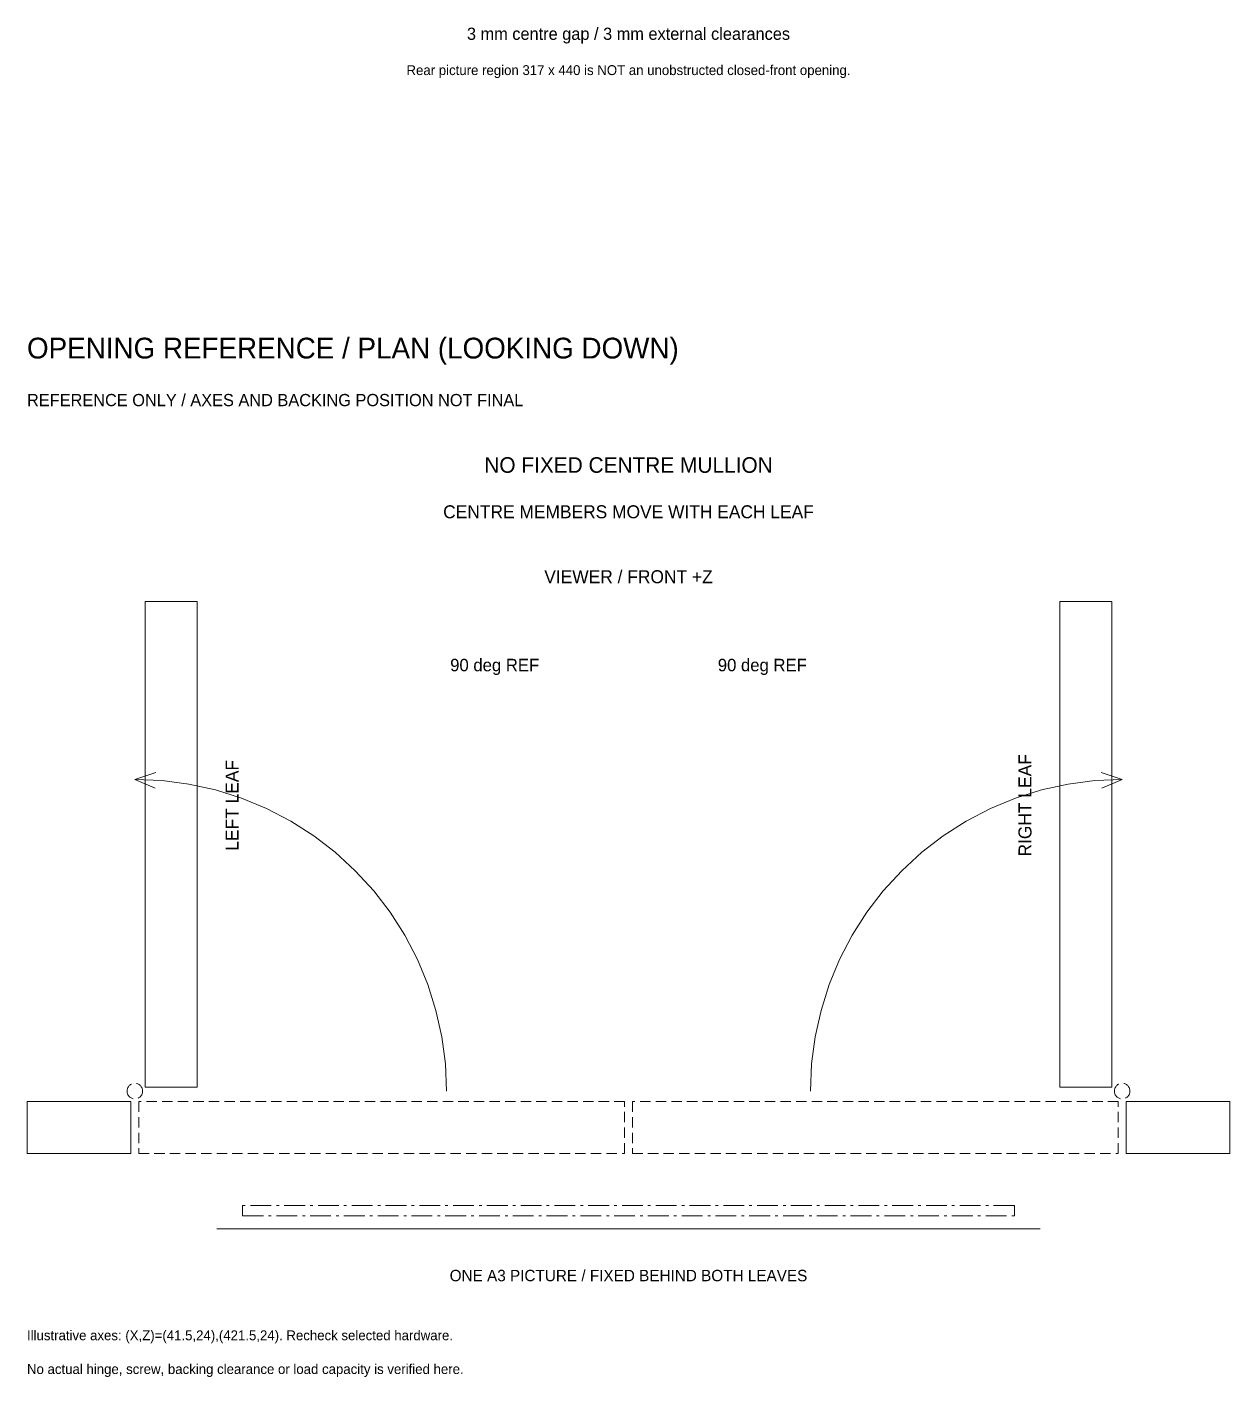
# Model space of a CAD drawing. Header units: millimetres. Extents: x -29 to 2410, y -456 to 962.
# Drawn here: x 1350 to 1813, y -456 to 64 of the extents above; entities that cross this region are included whole.
import ezdxf
from ezdxf.enums import TextEntityAlignment as Align

# ---------------------------------------------------------------- set-up
doc = ezdxf.new("R2010")
doc.units = ezdxf.units.MM
doc.linetypes.add('A3_DASHDOT', pattern=[13, 8, -2, 1, -2])
doc.linetypes.add('REF_DASH', pattern=[6, 4, -2])
for name, color, linetype, lineweight in [('ASSEMBLY_REFERENCE', 8, 'Continuous', 18), ('HINGE_REF', 4, 'REF_DASH', 18), ('NOTES', 7, 'Continuous', 18)]:
    doc.layers.add(name, color=color, linetype=linetype, lineweight=lineweight)

msp = doc.modelspace()

# ---------------------------------------------------------------- linework, layer by layer
at = {"layer": 'ASSEMBLY_REFERENCE'}
for p, q in [((1391.5, -226), (1399.62, -223.35)), ((1771.5, -226), (1763.38, -223.35)), ((1401.96, -226.46), (1391.5, -226)), ((1391.5, -226), (1399.36, -229.35)), ((1412.34, -227.82), (1401.96, -226.46)), ((1422.56, -230.09), (1412.34, -227.82)), ((1740.44, -230.09), (1750.66, -227.82)), ((1750.66, -227.82), (1761.04, -226.46)), ((1761.04, -226.46), (1771.5, -226)), ((1771.5, -226), (1763.64, -229.35)), ((1432.54, -233.24), (1422.56, -230.09)), ((1442.21, -237.24), (1432.54, -233.24)), ((1720.79, -237.24), (1730.46, -233.24)), ((1730.46, -233.24), (1740.44, -230.09)), ((1451.5, -242.08), (1442.21, -237.24)), ((1711.5, -242.08), (1720.79, -237.24)), ((1460.33, -247.7), (1451.5, -242.08)), ((1702.67, -247.7), (1711.5, -242.08)), ((1468.63, -254.07), (1460.33, -247.7)), ((1694.37, -254.07), (1702.67, -247.7)), ((1476.35, -261.15), (1468.63, -254.07)), ((1686.65, -261.15), (1694.37, -254.07)), ((1483.43, -268.87), (1476.35, -261.15)), ((1679.57, -268.87), (1686.65, -261.15)), ((1489.8, -277.17), (1483.43, -268.87)), ((1673.2, -277.17), (1679.57, -268.87)), ((1495.42, -286), (1489.8, -277.17)), ((1667.58, -286), (1673.2, -277.17)), ((1500.26, -295.29), (1495.42, -286)), ((1662.74, -295.29), (1667.58, -286)), ((1504.26, -304.96), (1500.26, -295.29)), ((1658.74, -304.96), (1662.74, -295.29)), ((1507.41, -314.94), (1504.26, -304.96)), ((1655.59, -314.94), (1658.74, -304.96)), ((1509.68, -325.16), (1507.41, -314.94)), ((1653.32, -325.16), (1655.59, -314.94)), ((1511.04, -335.54), (1509.68, -325.16)), ((1651.96, -335.54), (1653.32, -325.16)), ((1511.5, -346), (1511.04, -335.54)), ((1651.5, -346), (1651.96, -335.54)), ((1423, -399), (1740, -399))]:
    msp.add_line(p, q, dxfattribs=at)
for points in [[(1415.5, -157.5), (1395.5, -157.5), (1395.5, -344.5), (1415.5, -344.5)], [(1747.5, -344.5), (1767.5, -344.5), (1767.5, -157.5), (1747.5, -157.5)], [(1390, -370), (1390, -350), (1350, -350), (1350, -370)], [(1813, -370), (1813, -350), (1773, -350), (1773, -370)]]:
    msp.add_lwpolyline(points, close=True, dxfattribs=at)
at = {"layer": 'ASSEMBLY_REFERENCE', "linetype": 'REF_DASH'}
for points in [[(1580, -370), (1580, -350), (1393, -350), (1393, -370)], [(1770, -370), (1770, -350), (1583, -350), (1583, -370)]]:
    msp.add_lwpolyline(points, close=True, dxfattribs=at)
at = {"layer": 'ASSEMBLY_REFERENCE', "linetype": 'A3_DASHDOT'}
msp.add_lwpolyline([(1433, -394), (1730, -394), (1730, -390), (1433, -390)], close=True, dxfattribs=at)
at = {"layer": 'HINGE_REF'}
for points in [[(1394.5, -346, 1), (1388.5, -346, 1)], [(1774.5, -346, 1), (1768.5, -346, 1)]]:
    msp.add_lwpolyline(points, format="xyb", close=True, dxfattribs=at)

# ---------------------------------------------------------------- texts
at = {"layer": 'ASSEMBLY_REFERENCE'}
for p in [(1530, -182), (1633, -182)]:
    msp.add_text('90 deg REF', height=4.8, dxfattribs=at).set_placement(p, align=Align.MIDDLE_CENTER)
for s, p in [('RIGHT LEAF', (1734.1, -236)), ('LEFT LEAF', (1428.9, -236))]:
    msp.add_text(s, height=5, rotation=90, dxfattribs=at).set_placement(p, align=Align.MIDDLE_CENTER)
at = {"layer": 'NOTES'}
for s, height, p in [('3 mm centre gap / 3 mm external clearances', 4.7, (1581.5, 61)), ('Rear picture region 317 x 440 is NOT an unobstructed closed-front opening.', 3.8, (1581.5, 47)), ('NO FIXED CENTRE MULLION', 6, (1581.5, -105)), ('CENTRE MEMBERS MOVE WITH EACH LEAF', 5, (1581.5, -123)), ('VIEWER / FRONT +Z', 5, (1581.5, -148)), ('ONE A3 PICTURE / FIXED BEHIND BOTH LEAVES', 4.4, (1581.5, -417))]:
    msp.add_text(s, height=height, dxfattribs=at).set_placement(p, align=Align.MIDDLE_CENTER)
for s, height, p in [('OPENING REFERENCE / PLAN (LOOKING DOWN)', 8, (1350, -60)), ('REFERENCE ONLY / AXES AND BACKING POSITION NOT FINAL', 4.7, (1350, -80)), ('Illustrative axes: (X,Z)=(41.5,24),(421.5,24). Recheck selected hardware.', 3.8, (1350, -440)), ('No actual hinge, screw, backing clearance or load capacity is verified here.', 3.8, (1350, -453))]:
    msp.add_text(s, height=height, dxfattribs=at).set_placement(p, align=Align.MIDDLE_LEFT)

doc.saveas('drawing.dxf')
